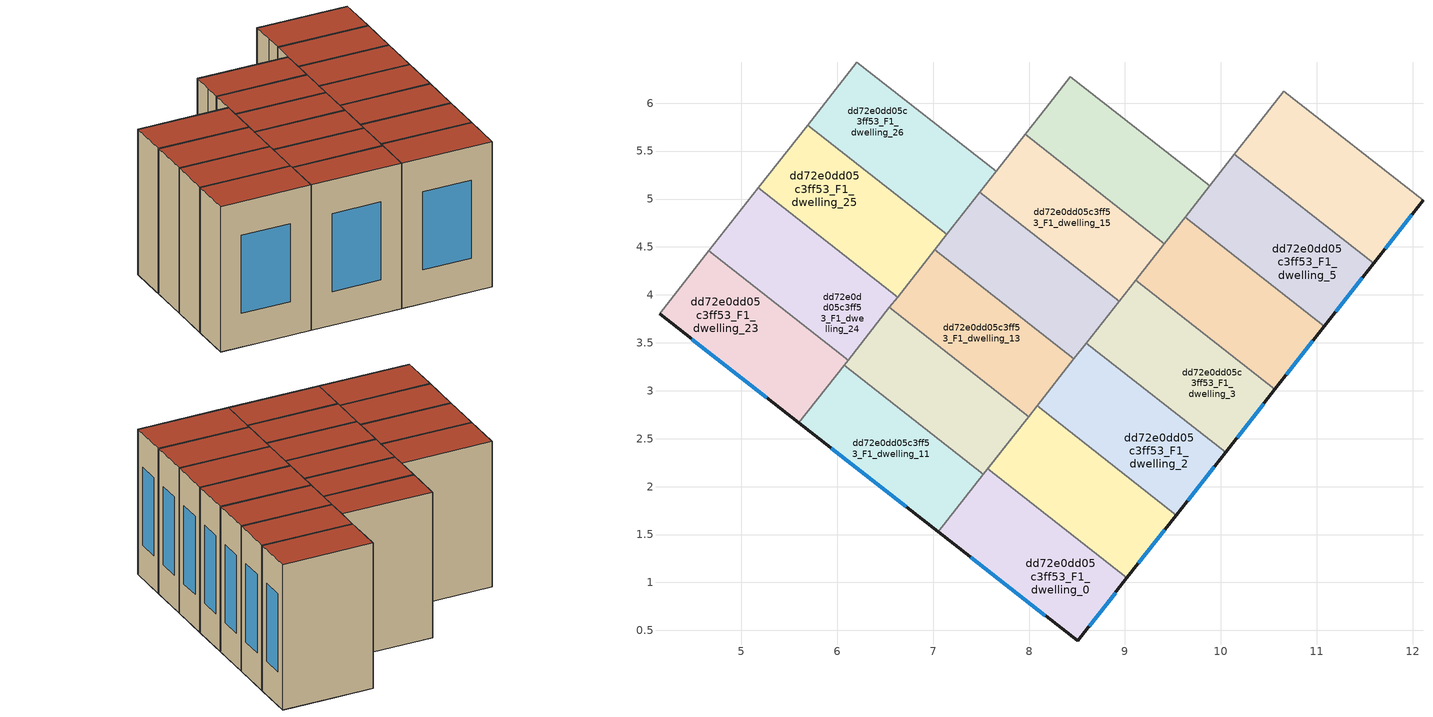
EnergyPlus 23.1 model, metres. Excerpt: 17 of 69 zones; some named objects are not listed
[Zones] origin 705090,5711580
dd72e0dd05c3ff53_F1_dwelling_0
 floor to dd72e0dd05c3ff53_F0_dwelling_0 (EU_floor_Construction): 8.51,0.39 9.02,1.05 8.15,1.73 7.64,1.07 z3
 floor to dd72e0dd05c3ff53_F0_dwelling_7 (EU_floor_Construction): 7.64,1.07 8.15,1.73 7.57,2.18 7.73,2.4 7.52,2.13 7.05,1.53 z3
 wall outside (EU_wall_Construction): 9.02,1.05 8.51,0.39 7.05,1.53 z3:6
 wall to dd72e0dd05c3ff53_F1_dwelling_11 (EU_wall_Construction): 7.05,1.53 7.52,2.13 z3:6
 wall to dd72e0dd05c3ff53_F1_dwelling_1 (EU_wall_Construction): 7.83,2.52 7.57,2.18 9.02,1.05 z3:6
 wall to dd72e0dd05c3ff53_F1_dwelling_12 (EU_wall_Construction): 7.52,2.13 7.83,2.52 z3:6
 window (EU_Window_Construction): 8.17,0.65 7.39,1.26 / 8.9,0.9 8.63,0.54 z3.69:5.31
 roof outside (EU_roof_Construction): 7.83,2.52 7.57,2.18 9.02,1.05 8.51,0.39 7.05,1.53 7.52,2.13 z6
dd72e0dd05c3ff53_F1_dwelling_1
 floor to dd72e0dd05c3ff53_F0_dwelling_7 (EU_floor_Construction): 8.15,1.73 8.44,2.1 7.86,2.56 7.57,2.18 z3
 floor to dd72e0dd05c3ff53_F0_dwelling_0 (EU_floor_Construction): 9.02,1.05 9.31,1.42 8.44,2.11 8.15,1.73 z3
 floor to dd72e0dd05c3ff53_F0_dwelling_1 (EU_floor_Construction): 9.31,1.42 9.54,1.7 8.66,2.39 8.44,2.11 z3
 floor to dd72e0dd05c3ff53_F0_dwelling_8 (EU_floor_Construction): 8.44,2.1 8.66,2.39 8.08,2.84 7.86,2.56 z3
 wall outside (EU_wall_Construction): 9.54,1.7 9.02,1.05 z3:6
 wall to dd72e0dd05c3ff53_F1_dwelling_2 (EU_wall_Construction): 8.08,2.84 9.54,1.7 z3:6
 wall to dd72e0dd05c3ff53_F1_dwelling_12 (EU_wall_Construction): 7.83,2.52 8,2.73 z3:6
 wall to dd72e0dd05c3ff53_F1_dwelling_13 (EU_wall_Construction): 8,2.73 8.08,2.84 z3:6
 window (EU_Window_Construction): 9.42,1.55 9.14,1.2 z3.69:5.31
 roof outside (EU_roof_Construction): 9.54,1.7 9.02,1.05 7.57,2.18 8.08,2.84 z6
dd72e0dd05c3ff53_F1_dwelling_11
 floor to dd72e0dd05c3ff53_F0_dwelling_14 (EU_floor_Construction): 6.76,1.76 7.23,2.36 6.36,3.04 5.89,2.44 z3
 floor to dd72e0dd05c3ff53_F0_dwelling_7 (EU_floor_Construction): 7.05,1.53 7.52,2.13 7.23,2.36 6.76,1.76 z3
 floor to dd72e0dd05c3ff53_F0_dwelling_21 (EU_floor_Construction): 5.89,2.44 6.36,3.04 6.07,3.27 5.6,2.66 z3
 wall outside (EU_wall_Construction): 7.05,1.53 5.6,2.66 z3:6
 wall to dd72e0dd05c3ff53_F1_dwelling_12 (EU_wall_Construction): 6.07,3.27 7.52,2.13 z3:6
 wall to dd72e0dd05c3ff53_F1_dwelling_23 (EU_wall_Construction): 5.6,2.66 6.07,3.27 z3:6
 window (EU_Window_Construction): 6.72,1.79 5.94,2.4 z3.69:5.31
 roof outside (EU_roof_Construction): 7.52,2.13 7.05,1.53 5.6,2.66 6.07,3.27 z6
dd72e0dd05c3ff53_F1_dwelling_12
 floor to dd72e0dd05c3ff53_F0_dwelling_15 (EU_floor_Construction): 7.57,2.79 7.71,2.96 6.83,3.64 6.7,3.47 z3
 floor to dd72e0dd05c3ff53_F0_dwelling_21 (EU_floor_Construction): 6.36,3.04 6.7,3.47 6.41,3.7 6.07,3.27 z3
 floor to dd72e0dd05c3ff53_F0_dwelling_14 (EU_floor_Construction): 7.23,2.36 7.57,2.79 6.7,3.47 6.36,3.04 z3
 floor to dd72e0dd05c3ff53_F0_dwelling_7 (EU_floor_Construction): 7.52,2.13 7.83,2.52 7.86,2.56 7.57,2.79 7.23,2.36 z3
 floor to dd72e0dd05c3ff53_F0_dwelling_22 (EU_floor_Construction): 6.7,3.47 6.83,3.64 6.54,3.87 6.41,3.7 z3
 floor to dd72e0dd05c3ff53_F0_dwelling_8 (EU_floor_Construction): 7.86,2.56 8,2.73 7.71,2.96 7.57,2.79 z3
 wall to dd72e0dd05c3ff53_F1_dwelling_13 (EU_wall_Construction): 6.54,3.87 8,2.73 z3:6
 wall to dd72e0dd05c3ff53_F1_dwelling_24 (EU_wall_Construction): 6.11,3.32 6.54,3.87 z3:6
 wall to dd72e0dd05c3ff53_F1_dwelling_23 (EU_wall_Construction): 6.07,3.27 6.11,3.32 z3:6
 roof outside (EU_roof_Construction): 8,2.73 7.52,2.13 6.07,3.27 6.54,3.87 z6
dd72e0dd05c3ff53_F1_dwelling_13
 floor adiabatic (EU_floor_Construction): 6.83,3.64 7.31,4.24 7.02,4.47 6.54,3.87 z3
 floor to dd72e0dd05c3ff53_F0_dwelling_15 (EU_floor_Construction): 7.71,2.96 8.18,3.56 7.31,4.24 6.83,3.64 z3
 floor to dd72e0dd05c3ff53_F0_dwelling_8 (EU_floor_Construction): 8,2.73 8.47,3.33 8.18,3.56 7.71,2.96 z3
 wall to dd72e0dd05c3ff53_F1_dwelling_14 (EU_wall_Construction): 7.02,4.47 8.47,3.33 z3:6
 wall to dd72e0dd05c3ff53_F1_dwelling_25 (EU_wall_Construction): 6.63,3.98 7.02,4.47 z3:6
 wall to dd72e0dd05c3ff53_F1_dwelling_2 (EU_wall_Construction): 8.47,3.33 8.08,2.84 z3:6
 wall to dd72e0dd05c3ff53_F1_dwelling_24 (EU_wall_Construction): 6.54,3.87 6.63,3.98 z3:6
 roof outside (EU_roof_Construction): 8.47,3.33 8,2.73 6.54,3.87 7.02,4.47 z6
dd72e0dd05c3ff53_F1_dwelling_14
 floor to dd72e0dd05c3ff53_F0_dwelling_16 (EU_floor_Construction): 8.38,3.82 8.65,4.16 7.78,4.85 7.51,4.5 z3
 floor to dd72e0dd05c3ff53_F0_dwelling_9 (EU_floor_Construction): 8.67,3.59 8.94,3.93 8.65,4.16 8.38,3.82 z3
 floor to dd72e0dd05c3ff53_F0_dwelling_15 (EU_floor_Construction): 8.18,3.56 8.38,3.82 7.51,4.5 7.31,4.24 z3
 floor to dd72e0dd05c3ff53_F0_dwelling_8 (EU_floor_Construction): 8.47,3.33 8.67,3.59 8.38,3.82 8.18,3.56 z3
 floor to dd72e0dd05c3ff53_F0_dwelling_23 (EU_floor_Construction): 7.51,4.5 7.78,4.85 7.49,5.07 7.22,4.73 z3
 floor to dd72e0dd05c3ff53_F0_dwelling_22 (EU_floor_Construction): 7.31,4.24 7.51,4.5 7.22,4.73 7.02,4.47 z3
 wall to dd72e0dd05c3ff53_F1_dwelling_15 (EU_wall_Construction): 7.49,5.07 8.94,3.93 z3:6
 wall to dd72e0dd05c3ff53_F1_dwelling_26 (EU_wall_Construction): 7.14,4.63 7.49,5.07 z3:6
 wall to dd72e0dd05c3ff53_F1_dwelling_3 (EU_wall_Construction): 8.94,3.93 8.6,3.5 z3:6
 wall to dd72e0dd05c3ff53_F1_dwelling_25 (EU_wall_Construction): 7.02,4.47 7.14,4.63 z3:6
 wall to dd72e0dd05c3ff53_F1_dwelling_2 (EU_wall_Construction): 8.6,3.5 8.47,3.33 z3:6
 roof outside (EU_roof_Construction): 8.94,3.93 8.47,3.33 7.02,4.47 7.49,5.07 z6
dd72e0dd05c3ff53_F1_dwelling_15
 floor adiabatic (EU_floor_Construction): 7.78,4.85 8.25,5.45 7.96,5.67 7.49,5.07 z3
 floor to dd72e0dd05c3ff53_F0_dwelling_16 (EU_floor_Construction): 8.65,4.16 9.12,4.76 8.25,5.45 7.78,4.85 z3
 floor to dd72e0dd05c3ff53_F0_dwelling_9 (EU_floor_Construction): 8.94,3.93 9.41,4.54 9.12,4.76 8.65,4.16 z3
 wall to dd72e0dd05c3ff53_F1_dwelling_16 (EU_wall_Construction): 7.96,5.67 9.41,4.54 z3:6
 wall to dd72e0dd05c3ff53_F1_dwelling_27 (EU_wall_Construction): 7.66,5.29 7.96,5.67 z3:6
 wall to dd72e0dd05c3ff53_F1_dwelling_4 (EU_wall_Construction): 9.41,4.54 9.11,4.15 z3:6
 wall to dd72e0dd05c3ff53_F1_dwelling_26 (EU_wall_Construction): 7.49,5.07 7.66,5.29 z3:6
 wall to dd72e0dd05c3ff53_F1_dwelling_3 (EU_wall_Construction): 9.11,4.15 8.94,3.93 z3:6
 roof outside (EU_roof_Construction): 9.41,4.54 8.94,3.93 7.49,5.07 7.96,5.67 z6
dd72e0dd05c3ff53_F1_dwelling_16
 floor to dd72e0dd05c3ff53_F0_dwelling_17 (EU_floor_Construction): 9.19,4.85 9.59,5.36 8.72,6.05 8.32,5.53 z3
 floor to dd72e0dd05c3ff53_F0_dwelling_24 (EU_floor_Construction): 8.32,5.53 8.72,6.05 8.43,6.28 8.03,5.76 z3
 floor to dd72e0dd05c3ff53_F0_dwelling_10 (EU_floor_Construction): 9.48,4.62 9.88,5.14 9.59,5.36 9.19,4.85 z3
 floor to dd72e0dd05c3ff53_F0_dwelling_16 (EU_floor_Construction): 9.12,4.76 9.19,4.85 8.84,5.12 8.32,5.53 8.25,5.45 z3
 floor to dd72e0dd05c3ff53_F0_dwelling_9 (EU_floor_Construction): 9.41,4.54 9.48,4.62 9.19,4.85 9.12,4.76 z3
 floor to dd72e0dd05c3ff53_F0_dwelling_23 (EU_floor_Construction): 8.25,5.45 8.32,5.53 8.03,5.76 7.96,5.67 z3
 wall to dd72e0dd05c3ff53_F1_dwelling_17 (EU_wall_Construction): 8.43,6.28 9.88,5.14 z3:6
 wall to dd72e0dd05c3ff53_F1_dwelling_28 (EU_wall_Construction): 8.17,5.95 8.43,6.28 z3:6
 wall to dd72e0dd05c3ff53_F1_dwelling_5 (EU_wall_Construction): 9.88,5.14 9.63,4.81 z3:6
 wall to dd72e0dd05c3ff53_F1_dwelling_27 (EU_wall_Construction): 7.96,5.67 8.17,5.95 z3:6
 wall to dd72e0dd05c3ff53_F1_dwelling_4 (EU_wall_Construction): 9.63,4.81 9.41,4.54 z3:6
 roof outside (EU_roof_Construction): 9.88,5.14 9.41,4.54 7.96,5.67 8.43,6.28 z6
dd72e0dd05c3ff53_F1_dwelling_2
 floor to dd72e0dd05c3ff53_F0_dwelling_1 (EU_floor_Construction): 9.54,1.7 10.05,2.36 9.18,3.04 8.66,2.39 z3
 floor to dd72e0dd05c3ff53_F0_dwelling_8 (EU_floor_Construction): 8.66,2.39 9.18,3.04 8.6,3.5 8.08,2.84 z3
 wall outside (EU_wall_Construction): 10.05,2.36 9.54,1.7 z3:6
 wall to dd72e0dd05c3ff53_F1_dwelling_3 (EU_wall_Construction): 8.6,3.5 10.05,2.36 z3:6
 window (EU_Window_Construction): 9.93,2.21 9.65,1.86 z3.69:5.31
 roof outside (EU_roof_Construction): 10.05,2.36 9.54,1.7 8.08,2.84 8.6,3.5 z6
dd72e0dd05c3ff53_F1_dwelling_23
 floor to dd72e0dd05c3ff53_F0_dwelling_21 (EU_floor_Construction): 5.6,2.66 6.11,3.32 5.53,3.78 5.02,3.12 z3
 floor to dd72e0dd05c3ff53_F0_dwelling_28 (EU_floor_Construction): 5.02,3.12 5.53,3.78 4.66,4.46 4.15,3.8 z3
 wall outside (EU_wall_Construction): 5.6,2.66 4.15,3.8 z3:6
 wall adiabatic (EU_wall_Construction): 4.15,3.8 4.66,4.46 z3:6
 wall to dd72e0dd05c3ff53_F1_dwelling_24 (EU_wall_Construction): 4.66,4.46 6.11,3.32 z3:6
 window (EU_Window_Construction): 5.26,2.93 4.48,3.54 z3.69:5.31
 roof outside (EU_roof_Construction): 6.11,3.32 5.6,2.66 4.15,3.8 4.66,4.46 z6
dd72e0dd05c3ff53_F1_dwelling_24
 floor to dd72e0dd05c3ff53_F0_dwelling_28 (EU_floor_Construction): 5.53,3.78 5.83,4.15 4.95,4.83 4.66,4.46 z3
 floor to dd72e0dd05c3ff53_F0_dwelling_29 (EU_floor_Construction): 5.83,4.15 6.05,4.43 5.18,5.11 4.95,4.83 z3
 floor adiabatic (EU_floor_Construction): 6.11,3.32 6.63,3.98 5.38,4.95 6.05,4.43 5.53,3.78 z3
 wall adiabatic (EU_wall_Construction): 4.66,4.46 5.18,5.12 z3:6
 wall to dd72e0dd05c3ff53_F1_dwelling_25 (EU_wall_Construction): 5.18,5.12 6.63,3.98 z3:6
 roof outside (EU_roof_Construction): 6.63,3.98 6.11,3.32 4.66,4.46 5.18,5.12 z6
dd72e0dd05c3ff53_F1_dwelling_25
 floor to dd72e0dd05c3ff53_F0_dwelling_29 (EU_floor_Construction): 6.05,4.43 6.56,5.09 5.69,5.77 5.18,5.11 z3
 floor to dd72e0dd05c3ff53_F0_dwelling_22 (EU_floor_Construction): 6.63,3.98 7.14,4.63 6.56,5.09 6.05,4.43 z3
 wall adiabatic (EU_wall_Construction): 5.18,5.12 5.69,5.77 z3:6
 wall to dd72e0dd05c3ff53_F1_dwelling_26 (EU_wall_Construction): 5.69,5.77 7.14,4.63 z3:6
 roof outside (EU_roof_Construction): 7.14,4.63 6.63,3.98 5.18,5.12 5.69,5.77 z6
dd72e0dd05c3ff53_F1_dwelling_26
 floor to dd72e0dd05c3ff53_F0_dwelling_30 (EU_floor_Construction): 6.64,5.18 7.08,5.75 6.2,6.43 5.76,5.86 z3
 floor to dd72e0dd05c3ff53_F0_dwelling_23 (EU_floor_Construction): 7.22,4.73 7.66,5.29 7.08,5.75 6.64,5.18 z3
 floor to dd72e0dd05c3ff53_F0_dwelling_29 (EU_floor_Construction): 6.56,5.09 6.64,5.18 5.76,5.86 5.69,5.77 z3
 floor to dd72e0dd05c3ff53_F0_dwelling_22 (EU_floor_Construction): 7.14,4.63 7.22,4.73 6.64,5.18 6.56,5.09 z3
 wall adiabatic (EU_wall_Construction): 5.69,5.77 6.2,6.43 z3:6
 wall to dd72e0dd05c3ff53_F1_dwelling_27 (EU_wall_Construction): 6.2,6.43 7.66,5.29 z3:6
 roof outside (EU_roof_Construction): 7.66,5.29 7.14,4.63 5.69,5.77 6.2,6.43 z6
dd72e0dd05c3ff53_F1_dwelling_3
 floor to dd72e0dd05c3ff53_F0_dwelling_2 (EU_floor_Construction): 10.12,2.45 10.56,3.02 9.69,3.7 9.25,3.14 z3
 floor to dd72e0dd05c3ff53_F0_dwelling_1 (EU_floor_Construction): 10.05,2.36 10.12,2.45 9.25,3.14 9.18,3.04 z3
 floor to dd72e0dd05c3ff53_F0_dwelling_8 (EU_floor_Construction): 9.18,3.04 9.25,3.14 8.67,3.59 8.6,3.5 z3
 floor adiabatic (EU_floor_Construction): 10.56,3.02 9.11,4.16 8.6,3.5 8.67,3.59 9.25,3.14 9.18,3.04 9.69,3.7 z3
 wall outside (EU_wall_Construction): 10.56,3.02 10.05,2.36 z3:6
 wall to dd72e0dd05c3ff53_F1_dwelling_4 (EU_wall_Construction): 9.11,4.16 10.56,3.02 z3:6
 window (EU_Window_Construction): 10.45,2.86 10.17,2.51 z3.69:5.31
 roof outside (EU_roof_Construction): 10.56,3.02 10.05,2.36 8.6,3.5 9.11,4.16 z6
dd72e0dd05c3ff53_F1_dwelling_4
 floor to dd72e0dd05c3ff53_F0_dwelling_9 (EU_floor_Construction): 9.69,3.7 10.06,4.17 9.48,4.62 9.11,4.16 z3
 floor to dd72e0dd05c3ff53_F0_dwelling_2 (EU_floor_Construction): 10.56,3.02 10.93,3.49 10.06,4.17 9.69,3.7 z3
 floor to dd72e0dd05c3ff53_F0_dwelling_3 (EU_floor_Construction): 10.93,3.49 11.08,3.67 10.21,4.36 10.06,4.17 z3
 floor to dd72e0dd05c3ff53_F0_dwelling_10 (EU_floor_Construction): 10.06,4.17 10.21,4.36 9.63,4.81 9.48,4.62 z3
 wall outside (EU_wall_Construction): 11.08,3.67 10.56,3.02 z3:6
 wall to dd72e0dd05c3ff53_F1_dwelling_5 (EU_wall_Construction): 9.63,4.81 11.08,3.67 z3:6
 window (EU_Window_Construction): 10.96,3.52 10.68,3.17 z3.69:5.31
 roof outside (EU_roof_Construction): 11.08,3.67 10.56,3.02 9.11,4.16 9.63,4.81 z6
dd72e0dd05c3ff53_F1_dwelling_5
 floor to dd72e0dd05c3ff53_F0_dwelling_10 (EU_floor_Construction): 10.21,4.36 10.72,5.01 10.14,5.47 9.63,4.81 z3
 floor to dd72e0dd05c3ff53_F0_dwelling_3 (EU_floor_Construction): 11.08,3.67 11.59,4.33 10.72,5.01 10.21,4.36 z3
 wall outside (EU_wall_Construction): 11.59,4.33 11.08,3.67 z3:6
 wall to dd72e0dd05c3ff53_F1_dwelling_6 (EU_wall_Construction): 10.14,5.47 11.59,4.33 z3:6
 wall to dd72e0dd05c3ff53_F1_dwelling_17 (EU_wall_Construction): 9.88,5.14 10.14,5.47 z3:6
 window (EU_Window_Construction): 11.48,4.18 11.2,3.82 z3.69:5.31
 roof outside (EU_roof_Construction): 11.59,4.33 11.08,3.67 9.63,4.81 10.14,5.47 z6
dd72e0dd05c3ff53_F1_dwelling_6
 floor to dd72e0dd05c3ff53_F0_dwelling_3 (EU_floor_Construction): 11.59,4.33 11.74,4.52 10.87,5.2 10.72,5.01 z3
 floor to dd72e0dd05c3ff53_F0_dwelling_4 (EU_floor_Construction): 11.74,4.52 12.11,4.99 11.24,5.67 10.87,5.2 z3
 floor to dd72e0dd05c3ff53_F0_dwelling_10 (EU_floor_Construction): 10.72,5.01 10.87,5.2 10.29,5.65 10.14,5.47 z3
 floor adiabatic (EU_floor_Construction): 10.87,5.2 11.24,5.67 10.66,6.12 10.29,5.65 z3
 wall outside (EU_wall_Construction): 12.11,4.99 11.59,4.33 z3:6
 wall to dd72e0dd05c3ff53_F1_dwelling_7 (EU_wall_Construction): 10.66,6.12 12.11,4.99 z3:6
 wall to dd72e0dd05c3ff53_F1_dwelling_17 (EU_wall_Construction): 10.14,5.47 10.35,5.74 z3:6
 wall to dd72e0dd05c3ff53_F1_dwelling_18 (EU_wall_Construction): 10.35,5.74 10.66,6.12 z3:6
 window (EU_Window_Construction): 11.99,4.83 11.71,4.48 z3.69:5.31
 roof outside (EU_roof_Construction): 12.11,4.99 11.59,4.33 10.14,5.47 10.66,6.12 z6
[Building]
EU S2 Campaign: North Axis=0; Terrain=City; Solar Distribution=FullExterior
[Site:Location]
London: Latitude=51.5; Longitude=-0.5; Time Zone=0; Elevation=25
[SizingPeriod:WeatherFileDays]
AnnualSizingPeriod: Begin Month=1; Begin Day of Month=1; End Month=12; End Day of Month=31; Day of Week for Start Day=Monday; Use Weather File Daylight Saving Period=No; Use Weather File Rain and Snow Indicators=No
[MATERIAL]
EU_InternalMass_Material: Roughness=MediumRough; Thickness=0.1; Conductivity=1; Density=1800; Specific Heat=900; Thermal Absorptance=0.9; Solar Absorptance=0.7; Visible Absorptance=0.7
[MATERIAL:NOMASS] Roughness=MediumRough; Thermal Absorptance=0.9; Solar Absorptance=0.7; Visible Absorptance=0.7
Name | Thermal Resistance
EU_wall_NoMass | 0.635353
EU_roof_NoMass | 0.675062
EU_floor_NoMass | 1.96382
[WINDOWMATERIAL:SIMPLEGLAZINGSYSTEM]
EU_Window_SimpleGlazing: UFactor=2.96269; Solar Heat Gain Coefficient=0.76; Visible Transmittance=0.76
[CONSTRUCTION]
EU_wall_Construction: EU_wall_NoMass
EU_roof_Construction: EU_roof_NoMass
EU_floor_Construction: EU_floor_NoMass
EU_InternalMass_Construction: EU_InternalMass_Material
EU_Window_Construction: EU_Window_SimpleGlazing
[ZONE] Type=1; Multiplier=1; Ceiling Height=autocalculate; Floor Area=autocalculate; Part of Total Floor Area=Yes
Name | Volume
dd72e0dd05c3ff53_F1_dwelling_0 | 4.62085
dd72e0dd05c3ff53_F1_dwelling_1; dd72e0dd05c3ff53_F1_dwelling_24 | 4.61719
dd72e0dd05c3ff53_F1_dwelling_11 | 4.2334
dd72e0dd05c3ff53_F1_dwelling_12 | 4.2312
dd72e0dd05c3ff53_F1_dwelling_13 | 4.23779
dd72e0dd05c3ff53_F1_dwelling_14 | 4.23633
dd72e0dd05c3ff53_F1_dwelling_15 | 4.23706
dd72e0dd05c3ff53_F1_dwelling_16 | 4.22974
dd72e0dd05c3ff53_F1_dwelling_2; dd72e0dd05c3ff53_F1_dwelling_4; dd72e0dd05c3ff53_F1_dwelling_5 | 4.61865
dd72e0dd05c3ff53_F1_dwelling_23 | 4.62231
dd72e0dd05c3ff53_F1_dwelling_25; dd72e0dd05c3ff53_F1_dwelling_26; dd72e0dd05c3ff53_F1_dwelling_6 | 4.61792
dd72e0dd05c3ff53_F1_dwelling_3 | 4.61938
[INTERNALMASS] Construction=EU_InternalMass_Construction
Name | Zone or ZoneList | Surface Area
dd72e0dd05c3ff53_F1_dwelling_0_EU_InternalMass | dd72e0dd05c3ff53_F1_dwelling_0 | 1.54023
dd72e0dd05c3ff53_F1_dwelling_1_EU_InternalMass | dd72e0dd05c3ff53_F1_dwelling_1 | 1.53932
dd72e0dd05c3ff53_F1_dwelling_2_EU_InternalMass | dd72e0dd05c3ff53_F1_dwelling_2 | 1.53932
dd72e0dd05c3ff53_F1_dwelling_3_EU_InternalMass | dd72e0dd05c3ff53_F1_dwelling_3 | 1.53957
dd72e0dd05c3ff53_F1_dwelling_4_EU_InternalMass | dd72e0dd05c3ff53_F1_dwelling_4 | 1.53957
dd72e0dd05c3ff53_F1_dwelling_5_EU_InternalMass | dd72e0dd05c3ff53_F1_dwelling_5 | 1.53932
dd72e0dd05c3ff53_F1_dwelling_6_EU_InternalMass | dd72e0dd05c3ff53_F1_dwelling_6 | 1.53932
dd72e0dd05c3ff53_F1_dwelling_11_EU_InternalMass | dd72e0dd05c3ff53_F1_dwelling_11 | 1.41137
dd72e0dd05c3ff53_F1_dwelling_12_EU_InternalMass | dd72e0dd05c3ff53_F1_dwelling_12 | 1.41048
dd72e0dd05c3ff53_F1_dwelling_13_EU_InternalMass | dd72e0dd05c3ff53_F1_dwelling_13 | 1.41231
dd72e0dd05c3ff53_F1_dwelling_14_EU_InternalMass | dd72e0dd05c3ff53_F1_dwelling_14 | 1.41231
dd72e0dd05c3ff53_F1_dwelling_15_EU_InternalMass | dd72e0dd05c3ff53_F1_dwelling_15 | 1.41231
dd72e0dd05c3ff53_F1_dwelling_16_EU_InternalMass | dd72e0dd05c3ff53_F1_dwelling_16 | 1.40999
dd72e0dd05c3ff53_F1_dwelling_23_EU_InternalMass | dd72e0dd05c3ff53_F1_dwelling_23 | 1.54069
dd72e0dd05c3ff53_F1_dwelling_24_EU_InternalMass | dd72e0dd05c3ff53_F1_dwelling_24 | 1.53932
dd72e0dd05c3ff53_F1_dwelling_25_EU_InternalMass | dd72e0dd05c3ff53_F1_dwelling_25 | 1.53932
dd72e0dd05c3ff53_F1_dwelling_26_EU_InternalMass | dd72e0dd05c3ff53_F1_dwelling_26 | 1.53957
[OTHEREQUIPMENT] Fuel Type=Electricity; Design Level Calculation Method=Watts/Area; Power per Zone Floor Area=1; Fraction Latent=0; Fraction Radiant=0; Fraction Lost=0; Carbon Dioxide Generation Rate=0; EndUse Subcategory=EU_Step8_InternalGains
Name | Zone or ZoneList or Space or SpaceList | Schedule
EU_Step8_InternalGain_dd72e0dd05c3ff53_F1_dwelling_0_f000 | dd72e0dd05c3ff53_F1_dwelling_0 | EU_Step8_GainSchedule_dd72e0dd05c3ff53_F1_dwelling_0_f000
EU_Step8_InternalGain_dd72e0dd05c3ff53_F1_dwelling_1_f000 | dd72e0dd05c3ff53_F1_dwelling_1 | EU_Step8_GainSchedule_dd72e0dd05c3ff53_F1_dwelling_1_f000
EU_Step8_InternalGain_dd72e0dd05c3ff53_F1_dwelling_2_f000 | dd72e0dd05c3ff53_F1_dwelling_2 | EU_Step8_GainSchedule_dd72e0dd05c3ff53_F1_dwelling_2_f000
EU_Step8_InternalGain_dd72e0dd05c3ff53_F1_dwelling_3_f000 | dd72e0dd05c3ff53_F1_dwelling_3 | EU_Step8_GainSchedule_dd72e0dd05c3ff53_F1_dwelling_3_f000
EU_Step8_InternalGain_dd72e0dd05c3ff53_F1_dwelling_4_f000 | dd72e0dd05c3ff53_F1_dwelling_4 | EU_Step8_GainSchedule_dd72e0dd05c3ff53_F1_dwelling_4_f000
EU_Step8_InternalGain_dd72e0dd05c3ff53_F1_dwelling_5_f000 | dd72e0dd05c3ff53_F1_dwelling_5 | EU_Step8_GainSchedule_dd72e0dd05c3ff53_F1_dwelling_5_f000
EU_Step8_InternalGain_dd72e0dd05c3ff53_F1_dwelling_6_f000 | dd72e0dd05c3ff53_F1_dwelling_6 | EU_Step8_GainSchedule_dd72e0dd05c3ff53_F1_dwelling_6_f000
EU_Step8_InternalGain_dd72e0dd05c3ff53_F1_dwelling_11_f000 | dd72e0dd05c3ff53_F1_dwelling_11 | EU_Step8_GainSchedule_dd72e0dd05c3ff53_F1_dwelling_11_f000
EU_Step8_InternalGain_dd72e0dd05c3ff53_F1_dwelling_12_f000 | dd72e0dd05c3ff53_F1_dwelling_12 | EU_Step8_GainSchedule_dd72e0dd05c3ff53_F1_dwelling_12_f000
EU_Step8_InternalGain_dd72e0dd05c3ff53_F1_dwelling_13_f000 | dd72e0dd05c3ff53_F1_dwelling_13 | EU_Step8_GainSchedule_dd72e0dd05c3ff53_F1_dwelling_13_f000
EU_Step8_InternalGain_dd72e0dd05c3ff53_F1_dwelling_14_f000 | dd72e0dd05c3ff53_F1_dwelling_14 | EU_Step8_GainSchedule_dd72e0dd05c3ff53_F1_dwelling_14_f000
EU_Step8_InternalGain_dd72e0dd05c3ff53_F1_dwelling_15_f000 | dd72e0dd05c3ff53_F1_dwelling_15 | EU_Step8_GainSchedule_dd72e0dd05c3ff53_F1_dwelling_15_f000
EU_Step8_InternalGain_dd72e0dd05c3ff53_F1_dwelling_16_f000 | dd72e0dd05c3ff53_F1_dwelling_16 | EU_Step8_GainSchedule_dd72e0dd05c3ff53_F1_dwelling_16_f000
EU_Step8_InternalGain_dd72e0dd05c3ff53_F1_dwelling_23_f000 | dd72e0dd05c3ff53_F1_dwelling_23 | EU_Step8_GainSchedule_dd72e0dd05c3ff53_F1_dwelling_23_f000
EU_Step8_InternalGain_dd72e0dd05c3ff53_F1_dwelling_24_f000 | dd72e0dd05c3ff53_F1_dwelling_24 | EU_Step8_GainSchedule_dd72e0dd05c3ff53_F1_dwelling_24_f000
EU_Step8_InternalGain_dd72e0dd05c3ff53_F1_dwelling_25_f000 | dd72e0dd05c3ff53_F1_dwelling_25 | EU_Step8_GainSchedule_dd72e0dd05c3ff53_F1_dwelling_25_f000
EU_Step8_InternalGain_dd72e0dd05c3ff53_F1_dwelling_26_f000 | dd72e0dd05c3ff53_F1_dwelling_26 | EU_Step8_GainSchedule_dd72e0dd05c3ff53_F1_dwelling_26_f000
[ZONEVENTILATION:DESIGNFLOWRATE] Schedule=EU_AlwaysOn; Design Flow Rate Calculation Method=AirChanges/Hour; Air Changes per Hour=0.555504; Ventilation Type=Natural; Fan Pressure Rise=0; Fan Total Efficiency=1; Constant Term Coefficient=1; Temperature Term Coefficient=0; Velocity Term Coefficient=0; Velocity Squared Term Coefficient=0; Minimum Indoor Temperature=-100; Maximum Indoor Temperature=100; Delta Temperature=-100; Minimum Outdoor Temperature=-100; Maximum Outdoor Temperature=100; Maximum Wind Speed=40
Name | Zone or ZoneList or Space or SpaceList
EU_ConstantAir_dd72e0dd05c3ff53_F1_dwelling_0 | dd72e0dd05c3ff53_F1_dwelling_0
EU_ConstantAir_dd72e0dd05c3ff53_F1_dwelling_1 | dd72e0dd05c3ff53_F1_dwelling_1
EU_ConstantAir_dd72e0dd05c3ff53_F1_dwelling_2 | dd72e0dd05c3ff53_F1_dwelling_2
EU_ConstantAir_dd72e0dd05c3ff53_F1_dwelling_3 | dd72e0dd05c3ff53_F1_dwelling_3
EU_ConstantAir_dd72e0dd05c3ff53_F1_dwelling_4 | dd72e0dd05c3ff53_F1_dwelling_4
EU_ConstantAir_dd72e0dd05c3ff53_F1_dwelling_5 | dd72e0dd05c3ff53_F1_dwelling_5
EU_ConstantAir_dd72e0dd05c3ff53_F1_dwelling_6 | dd72e0dd05c3ff53_F1_dwelling_6
EU_ConstantAir_dd72e0dd05c3ff53_F1_dwelling_11 | dd72e0dd05c3ff53_F1_dwelling_11
EU_ConstantAir_dd72e0dd05c3ff53_F1_dwelling_12 | dd72e0dd05c3ff53_F1_dwelling_12
EU_ConstantAir_dd72e0dd05c3ff53_F1_dwelling_13 | dd72e0dd05c3ff53_F1_dwelling_13
EU_ConstantAir_dd72e0dd05c3ff53_F1_dwelling_14 | dd72e0dd05c3ff53_F1_dwelling_14
EU_ConstantAir_dd72e0dd05c3ff53_F1_dwelling_15 | dd72e0dd05c3ff53_F1_dwelling_15
EU_ConstantAir_dd72e0dd05c3ff53_F1_dwelling_16 | dd72e0dd05c3ff53_F1_dwelling_16
EU_ConstantAir_dd72e0dd05c3ff53_F1_dwelling_23 | dd72e0dd05c3ff53_F1_dwelling_23
EU_ConstantAir_dd72e0dd05c3ff53_F1_dwelling_24 | dd72e0dd05c3ff53_F1_dwelling_24
EU_ConstantAir_dd72e0dd05c3ff53_F1_dwelling_25 | dd72e0dd05c3ff53_F1_dwelling_25
EU_ConstantAir_dd72e0dd05c3ff53_F1_dwelling_26 | dd72e0dd05c3ff53_F1_dwelling_26
[HVACTEMPLATE:ZONE:IDEALLOADSAIRSYSTEM] System Availability Schedule=EU_AlwaysOn; Maximum Heating Supply Air Temperature=50; Minimum Cooling Supply Air Temperature=13; Maximum Heating Supply Air Humidity Ratio=0.0156; Minimum Cooling Supply Air Humidity Ratio=0.0077; Heating Limit=NoLimit; Cooling Limit=NoLimit; Heating Availability Schedule=EU_AlwaysOn; Cooling Availability Schedule=EU_CoolingOff; Dehumidification Control Type=ConstantSensibleHeatRatio; Cooling Sensible Heat Ratio=0.7; Dehumidification Setpoint=60; Humidification Control Type=None; Humidification Setpoint=30; Outdoor Air Method=None; Outdoor Air Flow Rate per Person=0.00944; Outdoor Air Flow Rate per Zone Floor Area=0; Outdoor Air Flow Rate per Zone=0; Demand Controlled Ventilation Type=None; Outdoor Air Economizer Type=NoEconomizer; Heat Recovery Type=None; Sensible Heat Recovery Effectiveness=0.7; Latent Heat Recovery Effectiveness=0.65
Name | Template Thermostat
dd72e0dd05c3ff53_F1_dwelling_0 | EU_HeatOnly_dd72e0dd05c3ff53_F1_dwelling_0
dd72e0dd05c3ff53_F1_dwelling_1 | EU_HeatOnly_dd72e0dd05c3ff53_F1_dwelling_1
dd72e0dd05c3ff53_F1_dwelling_2 | EU_HeatOnly_dd72e0dd05c3ff53_F1_dwelling_2
dd72e0dd05c3ff53_F1_dwelling_3 | EU_HeatOnly_dd72e0dd05c3ff53_F1_dwelling_3
dd72e0dd05c3ff53_F1_dwelling_4 | EU_HeatOnly_dd72e0dd05c3ff53_F1_dwelling_4
dd72e0dd05c3ff53_F1_dwelling_5 | EU_HeatOnly_dd72e0dd05c3ff53_F1_dwelling_5
dd72e0dd05c3ff53_F1_dwelling_6 | EU_HeatOnly_dd72e0dd05c3ff53_F1_dwelling_6
dd72e0dd05c3ff53_F1_dwelling_11 | EU_HeatOnly_dd72e0dd05c3ff53_F1_dwelling_11
dd72e0dd05c3ff53_F1_dwelling_12 | EU_HeatOnly_dd72e0dd05c3ff53_F1_dwelling_12
dd72e0dd05c3ff53_F1_dwelling_13 | EU_HeatOnly_dd72e0dd05c3ff53_F1_dwelling_13
dd72e0dd05c3ff53_F1_dwelling_14 | EU_HeatOnly_dd72e0dd05c3ff53_F1_dwelling_14
dd72e0dd05c3ff53_F1_dwelling_15 | EU_HeatOnly_dd72e0dd05c3ff53_F1_dwelling_15
dd72e0dd05c3ff53_F1_dwelling_16 | EU_HeatOnly_dd72e0dd05c3ff53_F1_dwelling_16
dd72e0dd05c3ff53_F1_dwelling_23 | EU_HeatOnly_dd72e0dd05c3ff53_F1_dwelling_23
dd72e0dd05c3ff53_F1_dwelling_24 | EU_HeatOnly_dd72e0dd05c3ff53_F1_dwelling_24
dd72e0dd05c3ff53_F1_dwelling_25 | EU_HeatOnly_dd72e0dd05c3ff53_F1_dwelling_25
dd72e0dd05c3ff53_F1_dwelling_26 | EU_HeatOnly_dd72e0dd05c3ff53_F1_dwelling_26
[SIZING:ZONE] Zone Cooling Design Supply Air Temperature Input Method=SupplyAirTemperature; Zone Cooling Design Supply Air Temperature=13; Zone Heating Design Supply Air Temperature Input Method=SupplyAirTemperature; Zone Heating Design Supply Air Temperature=50; Zone Cooling Design Supply Air Humidity Ratio=0.008; Zone Heating Design Supply Air Humidity Ratio=0.008; Cooling Design Air Flow Method=DesignDay; Cooling Design Air Flow Rate=0; Cooling Minimum Air Flow per Zone Floor Area=0.000762; Cooling Minimum Air Flow=0; Cooling Minimum Air Flow Fraction=0.2; Heating Design Air Flow Method=DesignDay; Heating Design Air Flow Rate=0; Heating Maximum Air Flow per Zone Floor Area=0.002032; Heating Maximum Air Flow=0.141576; Heating Maximum Air Flow Fraction=0.3; Account for Dedicated Outdoor Air System=No; Dedicated Outdoor Air System Control Strategy=NeutralSupplyAir; Dedicated Outdoor Air Low Setpoint Temperature for Design=autosize; Dedicated Outdoor Air High Setpoint Temperature for Design=autosize; Zone Load Sizing Method=Sensible Load Only No Latent Load; Zone Latent Cooling Design Supply Air Humidity Ratio Input Method=HumidityRatioDifference; Zone Cooling Design Supply Air Humidity Ratio Difference=0.005; Zone Latent Heating Design Supply Air Humidity Ratio Input Method=HumidityRatioDifference; Zone Humidification Design Supply Air Humidity Ratio Difference=0.005
dd72e0dd05c3ff53_F1_dwelling_0; dd72e0dd05c3ff53_F1_dwelling_1; dd72e0dd05c3ff53_F1_dwelling_2; dd72e0dd05c3ff53_F1_dwelling_3; dd72e0dd05c3ff53_F1_dwelling_4; dd72e0dd05c3ff53_F1_dwelling_5; dd72e0dd05c3ff53_F1_dwelling_6; dd72e0dd05c3ff53_F1_dwelling_11; dd72e0dd05c3ff53_F1_dwelling_12; dd72e0dd05c3ff53_F1_dwelling_13; dd72e0dd05c3ff53_F1_dwelling_14; dd72e0dd05c3ff53_F1_dwelling_15; dd72e0dd05c3ff53_F1_dwelling_16; dd72e0dd05c3ff53_F1_dwelling_23; dd72e0dd05c3ff53_F1_dwelling_24; dd72e0dd05c3ff53_F1_dwelling_25; dd72e0dd05c3ff53_F1_dwelling_26
[SCHEDULE:CONSTANT]
Name | Hourly Value
EU_AlwaysOn | 1
EU_CoolingOff | 0
[SCHEDULE:FILE] Column Number=1; Rows to Skip at Top=0; Number of Hours of Data=8760; Column Separator=Comma; Interpolate to Timestep=No; Minutes per Item=60; Adjust Schedule for Daylight Savings=Yes
Name | File
EU_Step8_GainSchedule_dd72e0dd05c3ff53_F1_dwelling_0_f000 | ../../schedules/dd72e0dd05c3ff53/dd72e0dd05c3ff53_F1_dwelling_0_f000_gain.csv
EU_Step8_GainSchedule_dd72e0dd05c3ff53_F1_dwelling_1_f000 | ../../schedules/dd72e0dd05c3ff53/dd72e0dd05c3ff53_F1_dwelling_1_f000_gain.csv
EU_Step8_GainSchedule_dd72e0dd05c3ff53_F1_dwelling_2_f000 | ../../schedules/dd72e0dd05c3ff53/dd72e0dd05c3ff53_F1_dwelling_2_f000_gain.csv
EU_Step8_GainSchedule_dd72e0dd05c3ff53_F1_dwelling_3_f000 | ../../schedules/dd72e0dd05c3ff53/dd72e0dd05c3ff53_F1_dwelling_3_f000_gain.csv
EU_Step8_GainSchedule_dd72e0dd05c3ff53_F1_dwelling_4_f000 | ../../schedules/dd72e0dd05c3ff53/dd72e0dd05c3ff53_F1_dwelling_4_f000_gain.csv
EU_Step8_GainSchedule_dd72e0dd05c3ff53_F1_dwelling_5_f000 | ../../schedules/dd72e0dd05c3ff53/dd72e0dd05c3ff53_F1_dwelling_5_f000_gain.csv
EU_Step8_GainSchedule_dd72e0dd05c3ff53_F1_dwelling_6_f000 | ../../schedules/dd72e0dd05c3ff53/dd72e0dd05c3ff53_F1_dwelling_6_f000_gain.csv
EU_Step8_GainSchedule_dd72e0dd05c3ff53_F1_dwelling_11_f000 | ../../schedules/dd72e0dd05c3ff53/dd72e0dd05c3ff53_F1_dwelling_11_f000_gain.csv
EU_Step8_GainSchedule_dd72e0dd05c3ff53_F1_dwelling_12_f000 | ../../schedules/dd72e0dd05c3ff53/dd72e0dd05c3ff53_F1_dwelling_12_f000_gain.csv
EU_Step8_GainSchedule_dd72e0dd05c3ff53_F1_dwelling_13_f000 | ../../schedules/dd72e0dd05c3ff53/dd72e0dd05c3ff53_F1_dwelling_13_f000_gain.csv
EU_Step8_GainSchedule_dd72e0dd05c3ff53_F1_dwelling_14_f000 | ../../schedules/dd72e0dd05c3ff53/dd72e0dd05c3ff53_F1_dwelling_14_f000_gain.csv
EU_Step8_GainSchedule_dd72e0dd05c3ff53_F1_dwelling_15_f000 | ../../schedules/dd72e0dd05c3ff53/dd72e0dd05c3ff53_F1_dwelling_15_f000_gain.csv
EU_Step8_GainSchedule_dd72e0dd05c3ff53_F1_dwelling_16_f000 | ../../schedules/dd72e0dd05c3ff53/dd72e0dd05c3ff53_F1_dwelling_16_f000_gain.csv
EU_Step8_GainSchedule_dd72e0dd05c3ff53_F1_dwelling_23_f000 | ../../schedules/dd72e0dd05c3ff53/dd72e0dd05c3ff53_F1_dwelling_23_f000_gain.csv
EU_Step8_GainSchedule_dd72e0dd05c3ff53_F1_dwelling_24_f000 | ../../schedules/dd72e0dd05c3ff53/dd72e0dd05c3ff53_F1_dwelling_24_f000_gain.csv
EU_Step8_GainSchedule_dd72e0dd05c3ff53_F1_dwelling_25_f000 | ../../schedules/dd72e0dd05c3ff53/dd72e0dd05c3ff53_F1_dwelling_25_f000_gain.csv
EU_Step8_GainSchedule_dd72e0dd05c3ff53_F1_dwelling_26_f000 | ../../schedules/dd72e0dd05c3ff53/dd72e0dd05c3ff53_F1_dwelling_26_f000_gain.csv
